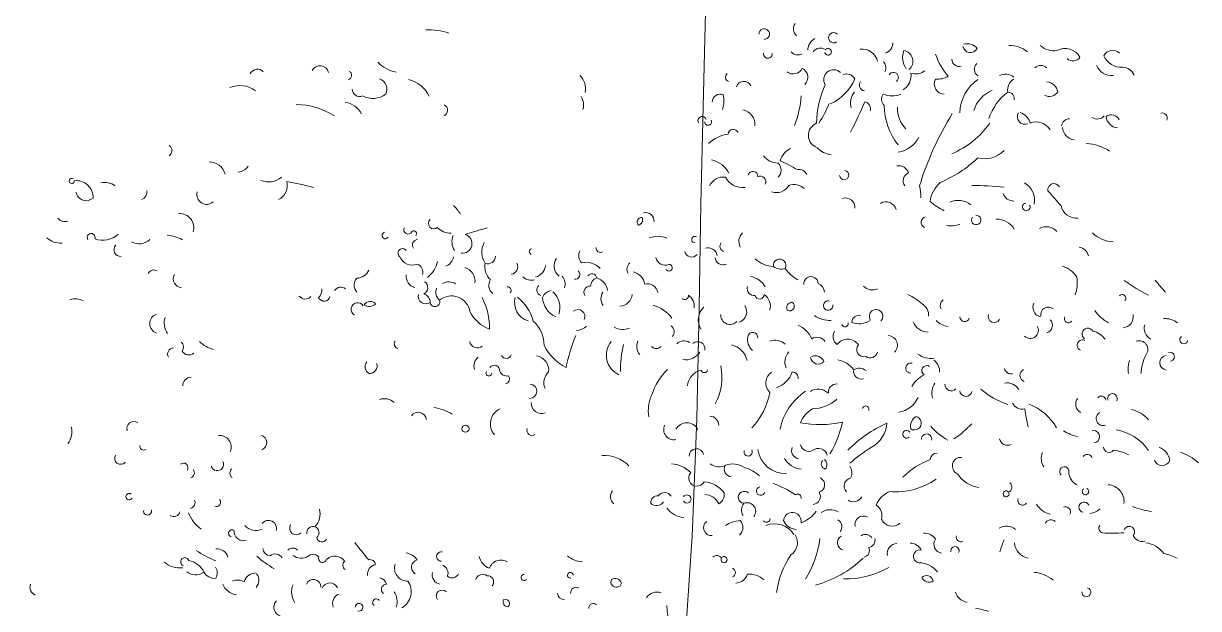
# Model space of a CAD drawing. Header units: millimetres. Extents: x -24439 to 198341, y -52871 to 149926.
# Drawn here: x 144825 to 146692, y 98644 to 99574 of the extents above; entities that cross this region are included whole.
import ezdxf

# ---------------------------------------------------------------- set-up
doc = ezdxf.new("R2010")
doc.units = ezdxf.units.MM
doc.linetypes.add('NET VAN', pattern=[1.06, 0.53, -0.53])
doc.layers.add('A-DETL-GENF-2', color=9, linetype='NET VAN', lineweight=9)
doc.layers.add('G-IMPT-1', color=9, linetype='Continuous', lineweight=9)

# ---------------------------------------------------------------- blocks, each defined once
blk = doc.blocks.new('NCV_TKCS_251209_TONG THE HIEN TRANG SAN DUONG - NCV_TKCS_HIEN TRANG_251209a_dwg_CX-1613001-TKCS_MB ĐỊNH VỊ CAO ĐỘ THIẾT KẾ')
at = {"layer": 'G-IMPT-1'}
blk.add_circle((-765.3, 5555.2), 9.44, dxfattribs=at)
for centre, radius, start, end in [((594.2, 6985.2), 25.4, 61.699, 171.4309), ((477.8, 6934.8), 44.9, 45.24, 134.7603), ((607.1, 7019.7), 48.9, 218.822, 291.315), ((633.2, 6939), 36.2, 41.631, 103.3173), ((343.1, 6870.2), 76, 67.899, 108.0114), ((422.9, 7012.5), 51.3, 243.045, 296.955), ((488, 6973.8), 22.6, 243.172, 341.587), ((591.5, 6985.6), 42.8, 218.117, 292.812), ((222.9, 6882.5), 33.9, 56.746, 123.2543), ((222, 6913.9), 19.7, 205.774, 351.288), ((422.6, 6895.9), 21.4, 60.66, 154.048), ((450.4, 6846.3), 33.5, 28.883, 100.4241), ((764.4, 6875.8), 13.2, 350.728, 124.3312), ((-3.1, 6852.3), 28.1, 303.891, 17.228), ((110.6, 6846.9), 53.4, 177.216, 232.031), ((60.7, 6820.6), 29.1, 327.203, 96.8077), ((283.9, 6964.5), 174.5, 215.037, 237.209), ((205, 6870.8), 20.4, 198.339, 300.548), ((269.7, 6861.5), 19.9, 148.744, 258.515), ((344.2, 6832.9), 35.7, 69.163, 133.4585), ((380, 6838.4), 30.8, 133.756, 209.182), ((455, 6868.2), 25.3, 254.05, 346.879), ((-217, 6826.3), 23.2, 159.056, 248.203), ((-130.1, 6828.4), 13.6, 60.039, 320.569), ((-37.8, 6780.3), 42.8, 29.132, 112.8169), ((148.6, 6855.5), 55.5, 281.44, 317.273), ((354.7, 6763.2), 111.5, 141.413, 195.137), ((367.6, 6748.8), 87.1, 129.528, 178.6593), ((467, 6738.9), 141.8, 143.4112, 178.9397), ((357.1, 6805.2), 18.6, 10.279, 102.3426), ((593.2, 6846.9), 24.7, 252.445, 334.816), ((639.5, 6823), 22.8, 42.156, 143.8677), ((652.4, 6849.4), 33.9, 202.407, 279.971), ((-309.1, 6784.7), 13.8, 284.873, 197.019), ((-149.7, 6786.1), 38, 136.466, 194.047), ((-149.2, 6769.3), 23.7, 71.921, 161.2086), ((-133.8, 6788.1), 8.88, 204.775, 155.2249), ((4.3, 6785.5), 21.8, 347.185, 62.366), ((51.5, 6773), 13.5, 327.104, 163.3485), ((52.2, 6778.8), 44.5, 317.892, 24.615), ((94.7, 6835.1), 37.7, 266.823, 326.307), ((186.4, 6795.9), 27.3, 169.108, 284.165), ((536.5, 6782.2), 21.7, 107.612, 189.172), ((-214.8, 6779.5), 23.2, 236.786, 317.463), ((415.1, 6773.7), 19.8, 165.135, 309.054), ((399.5, 6741), 39.7, 32.054, 89.8347), ((460, 6728), 43.3, 47.927, 128.2564), ((552.4, 6788.5), 36.2, 201.819, 278.69), ((620.7, 6639.5), 117, 72.192, 104.5362), ((-284.7, 6737.1), 11.6, 185.79, 22.283), ((-212.6, 6731), 26.5, 249.547, 350.591), ((-191, 6700.5), 26.5, 330.705, 80.2207), ((-98.2, 6722), 26.3, 62.393, 227.959), ((-176.7, 6756.4), 132.7, 312.026, 352.779), ((-62.8, 6722.1), 25, 44.624, 129.0153), ((-14.5, 6732), 15, 157.323, 281.255), ((60.5, 6715.5), 23.1, 161.2, 242.403), ((44.6, 6785.5), 62.8, 264.529, 307.993), ((1060, 6509.2), 859.5, 165.3457, 179.3983), ((109.3, 6804.1), 233.4, 309.641, 341.599), ((129.7, 6667.6), 247.9, 171.923, 196.248), ((4.1, 6688.1), 43.8, 155.625, 214.314), ((216.5, 6748.2), 175, 197.683, 234.514), ((156.4, 6716.9), 73, 192.863, 242.273), ((-1244.1, 6829.7), 1249.8, 349.501, 353.556), ((-0.7, 6670.7), 18.8, 0.521, 94.9327), ((325.2, 6704.4), 70.8, 271.537, 333.405), ((-363.8, 6648.7), 11.4, 140.791, 272.336), ((-319, 6629.6), 20.2, 41.18, 179.2684), ((-445.5, 6596.4), 283.9, 355.869, 12.112), ((-352.7, 6678.4), 261.9, 342.604, 355.487), ((90, 6652.8), 72.4, 294.935, 350.696), ((38.1, 6797.9), 332.5, 309.78, 330.38), ((-367.3, 6577.4), 22.7, 89.424, 193.256), ((-427.9, 6565), 70.3, 356.786, 30), ((-86.5, 6571.4), 34.6, 129.259, 267.611), ((452.5, 6553.6), 53.5, 5.94, 76.754), ((544.7, 6610.7), 16.3, 46.058, 205.017), ((1482.3, 8078), 1755.1, 237.135, 238.855), ((-301, 6537.4), 38.7, 10.153, 96.9077), ((697.5, 5248.1), 1360.9, 101.9214, 105.5513), ((610.9, 6595.3), 41.1, 208.104, 292.589), ((-1112.8, 6360.9), 185.3, 88.9678, 108.2633), ((-766.3, 6496.1), 47.7, 4.198, 63.183), ((-57.1, 6589.6), 61.1, 239.79, 279.599), ((139.9, 6525.4), 28.9, 36.028, 114.4821), ((175.5, 6524.7), 21.5, 124.596, 235.404), ((315, 6500.5), 76.6, 146.888, 190.491), ((442.5, 6579.6), 29.4, 214.697, 288.436), ((487.6, 6546.2), 10.1, 114.436, 46.636), ((-400.4, 6517.3), 11.3, 35.385, 227.883), ((-384.4, 6519), 9.11, 196.414, 47.596), ((-310.7, 6505.8), 13.8, 39.14, 190.41), ((-120.6, 6476.7), 51.1, 132.206, 181.397), ((64.7, 6441.1), 156.3, 17.66, 29.598), ((325.1, 6460.5), 52.6, 66.909, 132.0152), ((564, 6476), 36.9, 57.385, 136.3012), ((714.6, 6605.4), 84, 241.944, 283.805), ((-754.1, 6454.1), 42.9, 1.125, 49.278), ((-277.7, 6409.4), 104.9, 116.3586, 148.4359), ((-189.7, 6512.3), 46.6, 232.319, 287.948), ((-226.3, 6040.3), 438.5, 76.169, 82.8488), ((1.4, 6487.7), 12.1, 203.214, 98.6791), ((324, 6686.9), 217.4, 247.164, 258.979), ((370.5, 6474.8), 12.5, 159.808, 110.1957), ((437, 6437.9), 56.8, 49.317, 107.3038), ((656.5, 6455.1), 29.8, 29.533, 97.3373), ((-188.3, 6444.4), 26.9, 333.941, 61.112), ((-111.2, 6444.5), 23.9, 42.083, 115.2968), ((135.8, 6424.9), 28.2, 32.604, 137.8696), ((247.1, 6430.8), 15, 119.745, 262.875), ((290.6, 6509.8), 72.1, 276.826, 305.677), ((1122.6, 6818.8), 439.6, 234.999, 240.451), ((-1221, 6507.5), 101.2, 242.505, 274.115), ((-341.4, 6357.4), 67.9, 44.087, 94.3683), ((-229.2, 6415), 13.2, 12.136, 184.127), ((-206.3, 6407.4), 14.4, 349.443, 133.9532), ((-168.6, 6428.8), 39, 268.287, 346.321), ((-107.2, 6387.5), 39.8, 64.141, 126.2469), ((29.2, 6407), 24.9, 11.984, 126.3072), ((625, 6355.7), 67.6, 48.779, 90.1112), ((914.1, 6758.8), 346.4, 249.411, 261.827), ((-1171.2, 6316.1), 81.4, 42.663, 93.7343), ((-292.5, 6352.5), 39.6, 98.2259, 171.775), ((-261.1, 6428.7), 52.4, 224.951, 293.141), ((580.8, 6364.7), 98.1, 357.315, 25.305), ((800.8, 6388.3), 9.17, 333.639, 158.4336), ((-1404.9, 6342.4), 23.3, 31.15, 168.58), ((-1335.6, 6361.1), 12.2, 301.7299, 77.194), ((-1251.4, 6348), 28.8, 350.5439, 89.0665), ((-1068.9, 6344.5), 15.7, 307.691, 82.1724), ((814, 6341), 29.9, 293.266, 26.768), ((940.3, 6317.7), 53.5, 68.56, 111.4398), ((-1293.4, 6336.3), 19.9, 197.532, 309.689), ((-1269.4, 6377.3), 57.5, 258.595, 323.726), ((799.9, 6407.1), 92.9, 230.05, 260.703), ((910.5, 6338), 32.6, 180.55, 258.393), ((988.4, 6329.4), 10.5, 141.569, 5.031), ((-1561.7, 6288.6), 20.7, 57.56, 172.8428), ((-1310.8, 6234.5), 57.4, 44.102, 99.0275), ((605.6, 6303.9), 25.7, 170.885, 271.487), ((625.7, 6289.7), 20.1, 65.344, 208.607), ((679.7, 6294.1), 10.6, 165.185, 344.303), ((882.5, 6270.6), 23.3, 336.872, 126.5473), ((966.4, 6275.9), 11.7, 293.02, 124.2016), ((-1580.1, 6189), 67.5, 69.244, 129.6807), ((-1389.6, 6063), 192.8, 74.035, 105.9647), ((-185.6, 6248.3), 30.9, 150.978, 226.084), ((625, 6260), 20.4, 302.757, 63.268), ((740.7, 6270.7), 15.4, 46.547, 253.964), ((755.3, 6227.2), 54.8, 52.531, 94.0694), ((1018.3, 6240.5), 116.2, 169.625, 194.618), ((964, 6258.4), 19.6, 113.961, 279.436), ((-476, 6214.1), 12.2, 102.806, 238.271), ((-489.4, 6216.4), 14.4, 298.867, 42.21), ((-467.4, 6219.4), 22.7, 12.13, 119.945), ((-93.2, 6209.2), 16.9, 347.53, 205.889), ((233.7, 6088.4), 146.6, 64.293, 81.8527), ((361.9, 6235.5), 18.1, 142.3, 226.497), ((490, 6243.7), 15.9, 176.392, 350.189), ((591.8, 6236), 21.6, 243.075, 48.165), ((735.8, 6238.3), 14.1, 79.348, 265.462), ((933.6, 6232.7), 67, 177.683, 207.374), ((-327.8, 6210.2), 8.56, 78.14, 281.86), ((-281.1, 6175.4), 24.8, 27.892, 122.6212), ((-245.1, 6216.9), 15, 158.558, 266.384), ((-126.5, 6279.1), 79.3, 244.597, 283.172), ((-96.2, 6235.1), 35.4, 249.975, 303.444), ((-14.4, 6288.4), 103.7, 233.028, 258.085), ((0.2, 6186.9), 18.9, 17.499, 202.952), ((151.2, 6250.9), 34.2, 242.599, 308.822), ((289.7, 6186.8), 34.5, 12.696, 77.3029), ((415.3, 6219.8), 12.3, 194.388, 3.103), ((-406.5, 6130.2), 62.6, 84.4596, 128.0624), ((-328.4, 6181), 18.6, 208.512, 337.846), ((-243.6, 6187.2), 20.7, 201.652, 313.291), ((17.6, 6168.5), 24.1, 17.671, 88.5882), ((190, 6154.1), 18, 333.435, 229.185), ((322.4, 6195.8), 44, 218.565, 285.945), ((371.7, 6239.1), 56.6, 242.594, 279.464), ((-390.9, 6147.6), 26, 209.298, 309.135), ((-151.9, 6104.8), 54.7, 46.072, 97.0578), ((-140.3, 6131), 18.3, 179.54, 294.988), ((60.6, 6144.7), 12.6, 96.736, 23.771), ((151.8, 6125.3), 19, 94.435, 196.175), ((137.8, 6172.6), 52.8, 265.34, 319.902), ((617.1, 6119), 17.6, 136.116, 264.996), ((852.4, 6126.1), 12.7, 349.017, 219.051), ((-1036.1, 5985.8), 144.8, 49.471, 61.137), ((-561.4, 6115.1), 10.4, 183.525, 323.075), ((-457.7, 6089.5), 20.9, 145.345, 229.843), ((-372.1, 6119), 8.8, 226.631, 105.2989), ((-121.9, 6120.2), 12.2, 208.629, 16.611), ((-121.1, 6088.4), 36.9, 359.92, 72.85), ((-28.4, 6111.6), 15.1, 111.688, 222.322), ((-36.8, 6113.5), 12.4, 257.3269, 76.683), ((56.3, 6179.5), 74.4, 251.792, 288.208), ((116.7, 6111.9), 8.78, 213.906, 30.104), ((242.4, 6090.2), 25.1, 328.882, 104.8579), ((571.5, 6127.3), 17.2, 205.369, 300.428), ((825.8, 6112.4), 11.8, 19.149, 160.8511), ((915.4, 6031.9), 80.9, 56.75, 94.1796), ((-398.7, 5328.7), 884.5, 121.7335, 125.6461), ((-582.3, 6088.7), 29, 169.563, 237.696), ((-571.8, 6022.3), 49.3, 58.109, 121.8908), ((-456.8, 6041.3), 39.7, 25.74, 94.7717), ((-168.4, 6058.3), 28.4, 302.678, 52.741), ((-7.8, 6004.8), 67.3, 39.3709, 83.7439), ((120.7, 6077.3), 25.4, 163.19, 252.607), ((145.4, 6041.2), 34.4, 50.886, 159.9584), ((345.4, 6142.5), 56.1, 248.888, 295.885), ((359, 6052.2), 36, 13.295, 72.462), ((583.5, 6049.6), 37, 48.305, 116.1644), ((787.2, 6090.3), 24.6, 157.863, 260.247), ((844.4, 6067.8), 18.5, 134.789, 307.04), ((-1737.8, 6031.9), 16.2, 319.399, 72.492), ((-1606.5, 5994.1), 44.1, 32.274, 107.0808), ((-1552.5, 6066.8), 37.4, 293.573, 341.404), ((-1468.5, 6081.2), 52.7, 263.742, 327.678), ((-1443.5, 6024.2), 42.1, 313.21, 30.53), ((-1311.7, 5277.3), 774.2, 91.7044, 97.0932), ((-1002.4, 6051.4), 14.2, 149.627, 327.159), ((-966.2, 6090.7), 52.8, 242.754, 286.363), ((-914.4, 6022.1), 25.3, 279.038, 89.4338), ((-807.2, 6031.4), 54, 168.836, 230.472), ((-731, 6055.5), 8.13, 123.356, 264.719), ((-633.1, 6045.6), 33.5, 160.56, 250.56), ((-605, 6030.3), 12.7, 277.283, 65.224), ((-559.3, 6032.7), 12.9, 24.849, 163.9501), ((-533.8, 6018.5), 24, 125.115, 195.579), ((-547.8, 5997), 41.1, 24.31, 89.6422), ((-406.3, 6035.9), 27, 25.228, 122.8805), ((-310.7, 6059.9), 9.74, 243.923, 26.074), ((-311.8, 6031.1), 34.5, 8.568, 73.263), ((-214.1, 6022.3), 45.8, 149.478, 228.847), ((-180.9, 6045.7), 25, 193.343, 332.971), ((63.7, 6032.1), 24.8, 50.255, 141.7624), ((185.1, 6060.6), 19.5, 157.886, 300.286), ((200.7, 6063.2), 20.3, 253.656, 2.657), ((317.9, 6049), 13.3, 90.722, 285.537), ((403.7, 5989.2), 70.5, 131.6422, 168.8679), ((360.7, 6054.8), 13.5, 74.325, 253.784), ((600.8, 6252.8), 222.3, 246.26, 267.557), ((623.5, 6056.3), 27.7, 220.84, 301.215), ((639.2, 5916.4), 131.2, 44.5129, 87.3361), ((902.4, 5921.2), 129.2, 50.823, 97.5721), ((1005, 5994), 44.3, 24.1349, 85.8809), ((1057, 5886.9), 155.2, 66.125, 86.7347), ((-1063, 6015.9), 11.3, 170.925, 350.151), ((-1045.2, 6010.4), 7.51, 328.282, 152.225), ((-903, 6031), 41.2, 172.723, 230.879), ((-840.5, 6010), 20.3, 267.115, 16.57), ((-774.7, 5999.9), 19.2, 293.15, 46.833), ((-720.9, 6023.5), 34.6, 299.6, 11.945), ((-651.5, 5990), 29.6, 355.789, 60.357), ((-554, 5996.4), 16, 100.191, 229.947), ((-490.7, 5998.2), 31.9, 164.892, 231.979), ((-477.7, 6015.9), 33.3, 287.778, 12.733), ((-382, 5918.9), 93.2, 53.151, 91.092), ((-106.5, 6006.4), 13.2, 8.347, 187.917), ((-36.3, 5976.9), 40.9, 65.015, 125.3761), ((73.1, 5983.7), 24.8, 38.236, 129.7436), ((134.5, 5948.8), 65.7, 52.508, 97.3535), ((195.5, 5982.9), 27.6, 67.238, 139.2454), ((433.9, 6015.1), 45.7, 162.532, 213.726), ((432.9, 6038.4), 17, 193.554, 333.028), ((474.4, 6035.2), 16.5, 202.682, 3.798), ((1250.1, 6324.7), 678.4, 205.513, 209.592), ((784, 6118.1), 115.8, 254.584, 275.027), ((833.3, 6014.4), 16.3, 289.781, 117.4765), ((1023.4, 6015), 22.2, 219.498, 352.393), ((-1116.2, 5984.1), 8.72, 121.115, 347.811), ((-1025.3, 5984.9), 15.4, 113.133, 230.605), ((-955.7, 5977), 29, 302.3, 10.441), ((-797.6, 5992.8), 44.1, 183.965, 246.019), ((-721.1, 6009.7), 29.3, 240.659, 306.075), ((-80.8, 6008.3), 38.9, 185.396, 245.041), ((31.9, 5980.1), 39.9, 154.703, 220.16), ((74, 6008.9), 21.1, 207.868, 332.132), ((195, 6003.5), 20.7, 187.192, 302.406), ((292.7, 5988.2), 66.5, 295.665, 353.259), ((880.7, 6001.1), 15.1, 202.457, 337.543), ((916, 5873.4), 123.8, 80.0419, 99.9581), ((-1600.6, 5951.6), 26.2, 182.039, 327.825), ((-1059.2, 5952.6), 11.8, 51.524, 251.256), ((-1036, 5951.4), 72, 324.555, 5.308), ((-890.2, 5925.6), 38.1, 9.763, 89.5076), ((-790.2, 5944.2), 26.6, 161.848, 251.284), ((-764.7, 5938.2), 9.74, 333.925, 116.0754), ((-675.3, 5966.6), 15.9, 148.777, 267.823), ((-640.6, 5944.2), 29.9, 115.8675, 174.7423), ((-613.3, 5968.1), 60.8, 200.336, 261.809), ((-672, 5919.1), 55.7, 358.065, 64.462), ((-326.7, 5955.7), 17.8, 330.4619, 75.936), ((-270.3, 5918.2), 27.9, 74.504, 150.2542), ((-237.1, 5935.2), 19.1, 7.227, 148.9974), ((-151.8, 5914.3), 56.9, 30.524, 93.1198), ((-49.1, 5952.3), 69.3, 306.561, 357.082), ((24.3, 5932.9), 16.5, 10.167, 104.8884), ((148.5, 5931.1), 22.2, 104.823, 202.047), ((241, 6093.7), 307.4, 321.482, 333.046), ((835.2, 5951.7), 13.8, 36.61, 160.8807), ((-1775.1, 5905.9), 22, 310.596, 25.215), ((-1034.9, 5964.9), 36.7, 220.077, 307.242), ((-1014.6, 5913.6), 22.3, 359.672, 85.3502), ((-909.5, 5880.5), 35.8, 76.469, 134.5784), ((-688.5, 5926.9), 50.7, 180.522, 269.478), ((-777.8, 5817.1), 119.7, 31.685, 68.341), ((-565.7, 5925.5), 18.4, 351.405, 146.0951), ((-455.4, 5970.2), 44.9, 256.827, 309.957), ((-347.2, 5920.8), 17.2, 239.574, 334.634), ((-271.7, 5940.5), 44.1, 276.764, 343.966), ((-6.5, 5910.3), 33.6, 139.595, 244.595), ((109.4, 5891.1), 35.8, 62.149, 141.3867), ((64.5, 5970.8), 106.3, 289.516, 327.321), ((235, 5910.5), 8.42, 354.359, 185.641), ((391.5, 5909.8), 31, 139.04, 208.943), ((369.1, 5912.2), 18, 254.36, 93.6232), ((497.4, 6045.5), 153.8, 236.573, 258.467), ((615.7, 5947.2), 21.1, 206.968, 314.107), ((755.9, 5931.8), 40.1, 174.286, 231.381), ((785.8, 5904.3), 12.2, 7.997, 247.752), ((-1953.2, 5882.9), 6.82, 67.714, 22.286), ((-1929.3, 5843.8), 45.3, 15.32, 112.9477), ((-1853.6, 5850.8), 55.3, 74.642, 116.2412), ((-1643.6, 5847), 37.2, 359.169, 110.563), ((-1165.9, 5886.5), 34.1, 286.675, 355.137), ((-1002.2, 5905.9), 31.5, 189.938, 271.118), ((-986.8, 5878.7), 18.9, 313.8829, 72.598), ((-918.5, 5886.6), 27.4, 174.494, 247.432), ((-887.8, 5834.4), 49.2, 25.685, 146.852), ((-960.7, 5771.7), 188.6, 16.738, 43.06), ((-572.5, 5928.5), 41.6, 289.356, 330.255), ((-410.1, 5865.2), 56.4, 156.802, 262.688), ((-191.2, 5896.4), 237.4, 181.726, 199.149), ((-360.2, 5905.1), 35, 172.428, 235.497), ((-189.3, 5843.3), 46.6, 119.887, 192.188), ((-204.9, 5888.5), 9.1, 212.378, 4.492), ((-288.7, 5840.2), 141, 347.315, 29.539), ((188.6, 5809.8), 156.3, 140.256, 185.668), ((525.1, 5631.8), 344, 131.0642, 152.1452), ((223, 5873.4), 78.2, 315.438, 13.059), ((357.6, 5877.9), 10.1, 48.792, 327.468), ((412.2, 5881.2), 13.5, 2.437, 201.753), ((835.6, 5919), 39.9, 199.069, 258.559), ((917.6, 5860.3), 44.9, 10.851, 102.6853), ((-1909.1, 5870.8), 28, 208.103, 327.49), ((-1131.7, 5842.1), 27, 154.258, 240.793), ((-967, 5860.4), 19.8, 182.661, 322.29), ((-973.2, 5842.4), 22.7, 15.126, 91.1365), ((-939.7, 5854.1), 13, 206.51, 34.001), ((-774.8, 5919.4), 93.6, 222.854, 266.744), ((-710, 5803.5), 83.7, 15.563, 65.964), ((-20.9, 5831.6), 537.8, 175.236, 184.764), ((-151.4, 5779.2), 167.3, 151.325, 178.6378), ((-214.9, 5860.8), 194.9, 334.12, 5.63), ((152.5, 5819.6), 73.2, 135.7806, 174.972), ((50.3, 6103.3), 278.9, 276.023, 299.028), ((-86.3, 5837.1), 272.8, 345.782, 4.691), ((455.9, 5835.4), 19.4, 108.045, 191.443), ((519.7, 5839.2), 22.7, 101.856, 262.915), ((855.2, 5869.5), 8.58, 145.561, 87.5661), ((998.8, 6233.5), 366.8, 267.971, 276.121), ((-1648.3, 5695.8), 124.6, 80.1127, 99.8873), ((-1183.9, 5800.7), 19.3, 67.487, 165.6462), ((-529.6, 5924.4), 140.2, 224.605, 258.794), ((564.1, 5666), 208.8, 127.543, 151.2542), ((651.7, 5820.3), 13.9, 307.371, 70.12), ((863.5, 5828.5), 13.8, 38.867, 275.894), ((854.6, 5870.6), 61.2, 298.176, 326.845), ((-1746.3, 5813.4), 40.5, 257.3, 331.948), ((-1261.5, 5789.7), 27.4, 329.304, 21.899), ((-1130.3, 5775.9), 17.2, 48.257, 258.613), ((-1108.6, 5812), 21.3, 246.802, 336.802), ((-1098.3, 5786.4), 19.6, 61.607, 161.9962), ((-635.9, 5755.9), 38.7, 10.153, 96.9077), ((562.2, 5563.5), 381.4, 138.0237, 148.8313), ((569.7, 5878.1), 81, 229.337, 278.772), ((655.6, 5802.8), 7.95, 54.528, 35.472), ((702.4, 5798.4), 12.5, 173.085, 340.931), ((779.9, 5845), 60.1, 228.669, 272.973), ((819.7, 5802.4), 13.7, 349.528, 129.957), ((929.9, 5790.9), 13.3, 165.093, 270.656), ((855.6, 6112.6), 343.2, 282.519, 291.964), ((996.7, 5800.3), 14.6, 335.805, 174.3342), ((1030, 5810.6), 25.7, 219.166, 301.909), ((-1946, 5801), 27.3, 239.237, 300.763), ((-1860.6, 5754.3), 10.5, 354.885, 233.043), ((-1848.4, 5817.4), 64, 268.468, 327.677), ((-1276.5, 5781.1), 20.2, 234.741, 333.33), ((-1225.7, 5785.7), 15.7, 219.121, 4.483), ((-802.9, 5788.8), 20.5, 207.157, 326.816), ((-719.7, 5777.9), 14, 223.311, 358.763), ((-565.8, 5742.9), 37.6, 148.21, 221.316), ((-221.7, 5769.2), 98, 171.808, 206.516), ((-149.3, 5749), 25.5, 18.531, 102.7527), ((116.3, 5782), 23.2, 210.64, 311.418), ((152.1, 5751.5), 24.3, 32.639, 147.3605), ((320.6, 5901.8), 185.9, 281.844, 321.812), ((794.1, 5755), 16.9, 63.837, 172.762), ((1060.3, 5720.7), 65.6, 51.413, 101.4468), ((1110.4, 5583.1), 189.1, 81.4824, 92.7915), ((-1776.6, 5745.7), 17.7, 154.098, 291.321), ((-765.1, 5729.2), 28, 143.32, 216.68), ((-736.7, 5724.1), 14.6, 12.854, 159.5158), ((-705.8, 5741.5), 21.9, 220.359, 295.451), ((-198.7, 5707.5), 33.2, 45.239, 168.1587), ((100.1, 5755.3), 22.4, 175.236, 274.764), ((177.6, 5741.4), 14, 152.614, 272.328), ((161.2, 5734.7), 18.5, 336.697, 65.38), ((222.1, 5730.9), 27.4, 348.539, 55.061), ((-1949.6, 5765.5), 51.2, 242.794, 292.229), ((-1672.2, 5704.2), 16.3, 74.29, 170.6501), ((-1597.9, 5719), 23.8, 168.843, 281.155), ((-998, 5720.2), 13.3, 165.092, 270.655), ((-748.5, 5714.3), 7.67, 165.964, 14.036), ((-703.7, 5711.1), 12.9, 294.98, 55.49), ((-631.4, 5699.1), 19.2, 287.469, 100.6022), ((-236.1, 5712.2), 27, 171.588, 297.338), ((-30.5, 5712.1), 10.9, 178.226, 45.374), ((59.8, 5757.4), 74.8, 205.244, 288.359), ((106.7, 5766.8), 59, 227.112, 279.88), ((168.9, 5681.2), 20.4, 303.159, 79.461), ((259, 5705), 21.2, 118.443, 241.557), ((401.5, 5667.8), 67.4, 129.4276, 173.6868), ((691.9, 5685.1), 37.8, 66.902, 137.627), ((-592.3, 5677.1), 26.5, 192.111, 309.531), ((-158.8, 5662.3), 19.3, 28.646, 197.021), ((-45, 5619.3), 53, 71.701, 129.2838), ((-25.2, 5572.9), 96.8, 64.602, 91.8587), ((266.9, 5690.5), 25.5, 254.439, 346.494), ((326.5, 5644), 32.2, 359.248, 75.563), ((837.9, 5659.3), 153.8, 170.557, 183.084), ((756.2, 5701.9), 45.5, 202.428, 275.643), ((-1046.9, 5641.8), 21.1, 159.553, 256.591), ((-1056.3, 5640.6), 19.9, 283.031, 38.089), ((-104.1, 5688.4), 37.9, 249.146, 312.42), ((-58.5, 5656.3), 20.5, 168.618, 281.382), ((43.7, 5376.4), 275, 73.373, 87.1735), ((129.8, 5634.2), 9.34, 0.572, 142.5566), ((166.6, 5648.1), 20.9, 292.073, 49.982), ((317.3, 5615.6), 22.8, 79.277, 209.048), ((382.5, 5663.2), 30.8, 219.43, 329.042), ((488.7, 5605.7), 36.5, 51.635, 110.4191), ((534.3, 5626.7), 24.2, 161.701, 277.244), ((574.1, 5658.8), 12.5, 181.629, 309.484), ((-1620.6, 5588.4), 26.7, 125.619, 268.586), ((-1566.3, 5606), 45.7, 177.196, 233.73), ((-663.1, 5599.2), 44.5, 131.709, 237.319), ((-595.4, 5601.9), 13.6, 176.509, 321.417), ((-197.5, 5551.2), 74.4, 60.156, 104.6539), ((-140.8, 5606.8), 21.6, 155.584, 349.116), ((-103.7, 5532.4), 72.1, 52.644, 102.6782), ((-5.7, 5594), 15.9, 63.221, 282.528), ((31, 5622.5), 11.3, 118.67, 3.221), ((111.2, 5638), 80, 305.538, 342.408), ((233.2, 5589.1), 40.9, 75.574, 142.7837), ((244, 5587.7), 21.1, 339.553, 76.591), ((459.1, 5572.8), 33.1, 42.78, 106.1721), ((569.3, 5619.4), 11, 350.65, 209.958), ((805.9, 5546.7), 80.6, 64.421, 103.7665), ((934.4, 5614.7), 12.2, 192.968, 93.2905), ((-1839.9, 5539.9), 48.6, 80.088, 123.6908), ((-1467.8, 5646.1), 82.5, 242.462, 271.93), ((-982.7, 5533.2), 37.9, 64.262, 126.6179), ((-849, 5401.2), 185.1, 77.805, 94.0245), ((-366.7, 5504.7), 92.5, 61.39, 110.2397), ((-97.3, 5530.6), 41.9, 40.806, 105.3396), ((-85.2, 5577.8), 27.8, 314.765, 25.219), ((23.3, 5567.8), 27.8, 157.411, 229.07), ((12.1, 5560.9), 22.7, 337.965, 129.2661), ((134.4, 5569.9), 23.6, 7.27, 190.912), ((335.4, 5572.8), 20.5, 46.987, 140.1674), ((339.4, 5579.9), 20, 294.101, 29.03), ((424.5, 5568.5), 26.1, 108.004, 208.393), ((484.5, 5578.4), 16.9, 93.747, 278.934), ((-1559.1, 5542.1), 17.2, 338.028, 67.21), ((-891.5, 5539.7), 22, 24.105, 161.1017), ((-205.6, 5524.8), 21.2, 50.611, 160.4374), ((-149.9, 5546), 10.9, 231.114, 165.7528), ((66.5, 5556.9), 9.85, 236.049, 17.692), ((108.3, 5490.8), 61.6, 49.265, 128.0066), ((141, 5589.8), 38.5, 219.195, 283.936), ((-31.8, 5502.2), 253.1, 344.208, 10.161), ((284.6, 5555.9), 20.2, 138.828, 269.096), ((335.8, 5549.1), 17.3, 297.764, 47.045), ((504.5, 5501.2), 62.9, 54.432, 106.0029), ((-1561.8, 5521.9), 16.6, 109.386, 227.994), ((-1528.9, 5551.1), 21, 227.32, 326.102), ((-322.4, 5500.3), 24.2, 157.38, 247.38), ((-221.6, 5514.2), 18.2, 102.691, 200.707), ((-228, 5526.9), 21.9, 241.039, 343.72), ((26, 5462.6), 73.5, 109.5204, 142.1542), ((-10.8, 5509.1), 25.9, 326.194, 61.879), ((127, 5508.7), 38.3, 319.027, 48.864), ((90.9, 5671.7), 288.3, 301.499, 330.584), ((248.8, 5683.8), 228.6, 285.145, 316.486), ((521.6, 5517.6), 18.1, 28.94, 151.06), ((521.6, 5539.5), 20.6, 219.708, 320.292), ((634.2, 5535.8), 37.8, 213.094, 278.449), ((-156.7, 5556.8), 61.6, 232.756, 282.186), ((-66, 5491.5), 20.6, 142.424, 292.386), ((399.6, 5413.2), 253.6, 163.886, 188.085), ((692.8, 5312.4), 178.8, 87.3307, 98.6927), ((-1492.8, 5454.2), 23.2, 108.869, 194.986), ((-26.9, 5411.5), 14.4, 47.79, 151.1331), ((-9.3, 5420.5), 8.05, 168.417, 138.4533), ((16.7, 5392.5), 13, 313.167, 83.702), ((27.4, 5401.6), 33.5, 289.502, 0.062), ((82, 5344.5), 60.9, 65.253, 110.1671), ((-1278.7, 5362.2), 20.8, 308.159, 90.4215), ((-1375.3, 5320.3), 31.4, 355.672, 111.3883), ((-1607.2, 5303), 18, 69.196, 218.298), ((-383.3, 5367.4), 62.7, 245.01, 285.048), ((-1568, 5265.3), 10.6, 187.057, 319.545), ((-1367.4, 5275.1), 16.6, 213.973, 42.338), ((-1313.8, 5267.2), 15.6, 149.553, 247.316), ((-387.1, 5263.3), 7.52, 19.979, 296.419), ((-265.7, 5281.6), 14.1, 168.432, 3.938), ((-266.4, 5271.8), 18.3, 36.214, 136.156), ((-145.9, 5255.9), 32.4, 86.2208, 165.4538), ((53.9, 5318.9), 183.2, 198.678, 212.25), ((-1806.9, 5232.5), 48, 336.955, 32.572), ((-1450.8, 5240.8), 12.3, 346.509, 148.2519), ((-1432.7, 5232.3), 14.1, 307.878, 52.122), ((-1115, 5214), 48.3, 332.105, 32.3), ((-594.6, 5263.5), 44.3, 209.537, 265.913), ((-565.7, 5218.3), 32.1, 73.902, 178.1522), ((-502.8, 5222.6), 8.1, 103.564, 336.045), ((-358.8, 5223.2), 15, 78.745, 202.677), ((-1617.2, 5216.5), 15.9, 162.988, 335.899), ((-728.7, 5212.4), 12.5, 95.712, 290.278), ((-604.2, 5180.2), 19.7, 71.162, 179.9125), ((-592.6, 5183.1), 16.6, 336.865, 108.1548), ((-389.1, 5214.3), 18.1, 199.884, 286.985), ((-304.4, 5198.3), 11.7, 57.756, 205.509), ((-1410.3, 5156.7), 16.2, 302.029, 40.477), ((-1340.8, 5178.3), 11.2, 263.136, 56.899), ((-1188.5, 5151.6), 21.3, 1.855, 157.5339), ((-1118, 5174.1), 18.1, 166.282, 331.218), ((-1072.1, 5174.6), 16.8, 90.754, 206.033), ((-1073.4, 5174.6), 16.9, 327.0109, 86.1187), ((-1046.9, 5171.6), 13.9, 206.908, 349.351), ((-415.4, 5915.3), 912.6, 233.457, 237.153), ((-816.5, 5146.5), 48.8, 53.622, 95.3304), ((-776.4, 5168.5), 20.6, 122.814, 254.248), ((-720.8, 5168.9), 22.6, 355.6929, 84.7766), ((-690.8, 5184.4), 18.8, 246.615, 352.875), ((-1230.3, 5175.6), 40.2, 239.054, 310.093), ((-902.9, 5137.4), 13.5, 16.045, 123.9921), ((-878.2, 5118.6), 25.4, 117.569, 205.563), ((-806.2, 5156.1), 33.6, 176.897, 289.363), ((-713.7, 5166.6), 25.5, 182.72, 275.452), ((-524.7, 5148.9), 13.7, 173.212, 283.52), ((-530.5, 5142.3), 11.2, 323.097, 133.6351), ((-1566.3, 5125.8), 8.43, 71.018, 350.911), ((-1508.6, 5103.2), 10.4, 185.858, 37.749), ((-1442.7, 5125.4), 16.8, 250.912, 2.829), ((-1325.6, 5192.7), 100.1, 218.822, 250.555), ((-1277, 5111.5), 9.4, 78.633, 269.943), ((-1249.2, 5127.3), 26.8, 194.325, 299.277), ((-1107.1, 5104.1), 17.1, 59.527, 154.6767), ((-1092.6, 5133.5), 34, 247.236, 319.552), ((-1050.4, 5102), 18.9, 52.329, 150.287), ((-1028.4, 5116.3), 10.4, 176.072, 14.319), ((-990.1, 5103.1), 30.7, 49.048, 149.1334), ((-958.8, 5118.7), 13.5, 146.009, 253.957), ((-865.9, 5090.6), 21.1, 27.242, 99.6264), ((-825.6, 5085.6), 49.4, 316.954, 51.844), ((-696.9, 5113), 15.5, 59.257, 235.272), ((-1168.6, 5102.9), 20.1, 198.628, 284.767), ((-1146.1, 5072.3), 20.7, 46.269, 147.1497), ((-842.5, 5087.2), 13.8, 109.655, 250.345), ((-855.6, 5049.3), 51.2, 0.746, 47.709), ((-1294.7, 5031.9), 30, 32.868, 113.7332), ((-1078.9, 5327.2), 280.9, 245.142, 256.807), ((-1030.2, 5037.8), 19.8, 13.892, 176.9878), ((-984.8, 5038.7), 22.4, 41.866, 175.0023), ((-858.6, 5046), 9.68, 52.769, 249.123), ((-1375.5, 5003.2), 10.9, 32.805, 269.088), ((-1276.8, 5291.1), 262.4, 252.616, 265.475), ((-1308.8, 4992.2), 25.5, 343.148, 53.722), ((-1176.3, 4997.2), 33.7, 106.3962, 178.7941), ((-1201, 5004.3), 28.9, 335.516, 53.97), ((-1030.7, 5023.4), 52.9, 175.41, 229.829), ((-942.6, 5018.2), 27.4, 131.199, 217.379), ((-898.8, 5021), 10.1, 267.356, 195.328), ((-1401.7, 5044.7), 63.6, 245.81, 294.19), ((-1359.7, 4954.6), 54.9, 43.418, 96.9832), ((-1348.6, 5013.1), 36.6, 247.501, 321.741), ((-1296.7, 5014.3), 31.9, 223.664, 292.56), ((-1217.4, 4964), 34.7, 77.804, 130.267), ((-1226.9, 5002.6), 44.4, 217.461, 279.796), ((-1091.7, 4962.6), 24.2, 152.666, 271.885), ((-1727.2, 4826.8), 22.5, 175.483, 264.991)]:
    blk.add_arc(centre, radius, start, end, dxfattribs=at)
blk = doc.blocks.new('NCV_TKCS_251209_TONG THE HIEN TRANG SAN DUONG - NCV_TKCS_HIEN TRANG_251209a_dwg-1612995-TKCS_MB ĐỊNH VỊ CAO ĐỘ THIẾT KẾ')
at = {"layer": 'G-IMPT-1', "flags": 128}
blk.add_lwpolyline([(563605079.3, 1145078271.1), (563605031.9, 1145078743.8), (563605010, 1145079172), (563605010, 1145079557.7), (563605025.4, 1145079905.7), (563605051.8, 1145080221.3), (563605083.1, 1145080509.3), (563605113.9, 1145080774.7), (563605138.7, 1145081022.7), (563605151.8, 1145081258.1), (563605149.3, 1145081485), (563605132.4, 1145081703.9), (563605103.9, 1145081914.2), (563605066.6, 1145082115.3), (563605023.1, 1145082306.7), (563604976.4, 1145082487.8), (563604929.1, 1145082658), (563604884, 1145082816.8), (563604842.7, 1145082965.4), (563604803, 1145083111.3)], dxfattribs=at)
at = {"xscale": 0.5999999999997676, "yscale": 0.5999999999997676, "zscale": 0.5999999999997676, "rotation": 0.0005022315763634679}
blk.add_blockref('NCV_TKCS_251209_TONG THE HIEN TRANG SAN DUONG - NCV_TKCS_HIEN TRANG_251209a_dwg_CX-1613001-TKCS_MB ĐỊNH VỊ CAO ĐỘ THIẾT KẾ', (563605088, 1145079033.4), dxfattribs=at)
blk = doc.blocks.new('NCV_TKCS_251209_TONG THE HIEN TRANG SAN DUONG - NCV_TKCS_251209_TONG THE HIEN TRANG SAN DUONG-1605292-TKCS_MB ĐỊNH VỊ CAO ĐỘ THIẾT KẾ')
at = {"rotation": 343.2379237072182}
blk.add_blockref('NCV_TKCS_251209_TONG THE HIEN TRANG SAN DUONG - NCV_TKCS_HIEN TRANG_251209a_dwg-1612995-TKCS_MB ĐỊNH VỊ CAO ĐỘ THIẾT KẾ', (-869777547.7, -933796958.8), dxfattribs=at)

msp = doc.modelspace()

# ---------------------------------------------------------------- block references
at = {"layer": 'A-DETL-GENF-2'}
msp.add_blockref('NCV_TKCS_251209_TONG THE HIEN TRANG SAN DUONG - NCV_TKCS_251209_TONG THE HIEN TRANG SAN DUONG-1605292-TKCS_MB ĐỊNH VỊ CAO ĐỘ THIẾT KẾ', (26103.5, 9888.2), dxfattribs=at)

doc.saveas('drawing.dxf')
